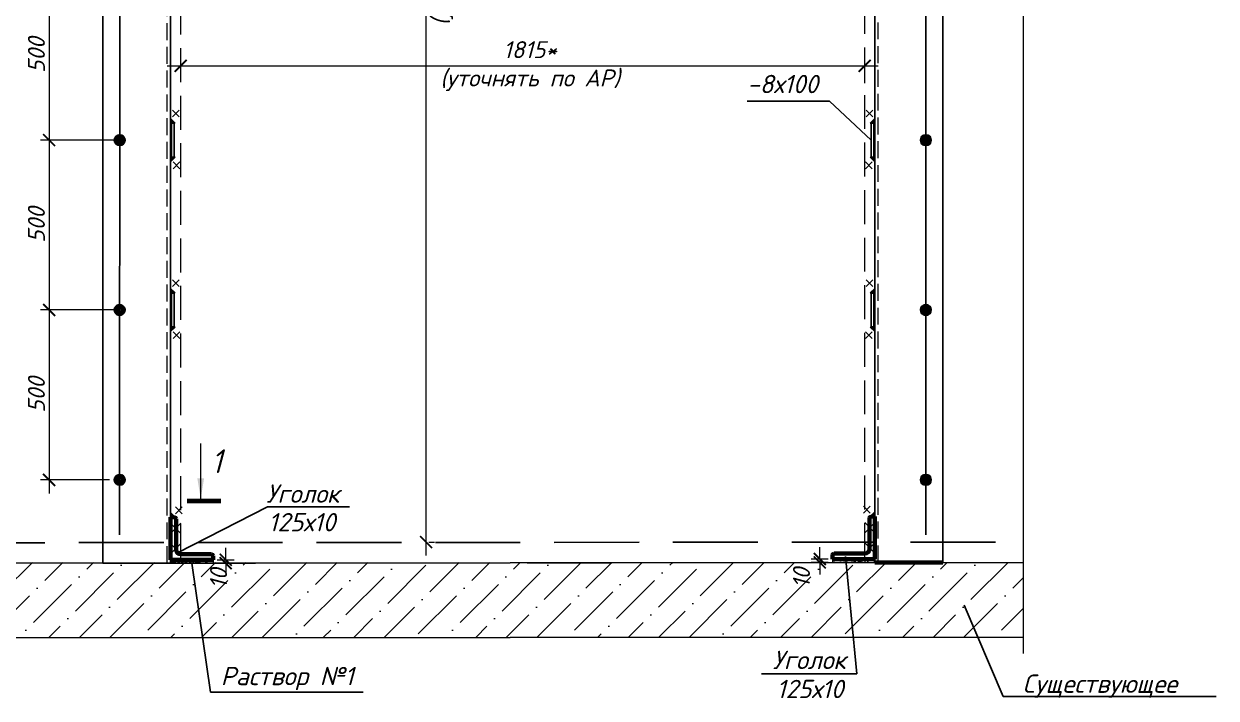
# Model space of a CAD drawing. Header units: millimetres. Extents: x 749182 to 2267578, y 70462 to 311449.
# Drawn here: x 2194473 to 2197985, y 196241 to 198227 of the extents above; entities that cross this region are included whole.
import ezdxf

# ---------------------------------------------------------------- set-up
doc = ezdxf.new("R2010")
doc.units = ezdxf.units.MM
for name, pattern in [('GOST2.303 4', [7, 5, -2, 0]), ('ГОСТ 2.303 4', [7, 5, -2, 0]), ('осеваяX2', [4, 2.5, -0.5, 0.5, -0.5])]:
    doc.linetypes.add(name, pattern=pattern)
doc.layers.get('Defpoints').update_dxf_attribs({"color": 255})
for name, color, linetype, lineweight in [('1Стены', 252, 'Continuous', 25), ('монолит', 176, 'Continuous', 50), ('Оси', 165, 'осеваяX2', 13), ('Размер', 7, 'Continuous', 13), ('сварка', 156, 'Continuous', 9), ('штрих', 8, 'Continuous', 5), ('штриховка кирпич', 42, 'Continuous', 5)]:
    doc.layers.add(name, color=color, linetype=linetype, lineweight=lineweight)
doc.layers.add('CS_UNPLOTTED', color=254, linetype='Continuous', plot=False)
doc.layers.add('металл', color=124, linetype='Continuous')
doc.layers.add('Текст', color=7, linetype='Continuous')
doc.styles.add('GOST 2.304_new', font='isocpeur.ttf', dxfattribs={"width": 0.9, "oblique": 15})
doc.styles.add('М2', font='isocpeui.ttf')
doc.dimstyles.new('SPDS', dxfattribs={"dimscale": 25, "dimtxt": 2.5, "dimasz": 1.77, "dimexe": 1.25, "dimexo": 0.625, "dimtad": 1, "dimdec": 0, "dimrnd": 0.001, "dimtxsty": 'GOST 2.304_new', "dimblk": 'ARCHTICK', "dimcen": 2.5, "dimdle": 2, "dimclrt": 256, "dimazin": 2, "dimtfac": 0.75, "dimtdec": 0, "dimtmove": 1, "dimatfit": 3, "dimfxl": 0, "dimtolj": 1, "dimlwd": 9, "dimlwe": 9, "dimarcsym": 0})
doc.dimstyles.new('SPDS 1_20', dxfattribs={"dimscale": 20, "dimtxt": 2.5, "dimasz": 1.77, "dimexe": 1.25, "dimexo": 0.625, "dimtad": 1, "dimdec": 0, "dimrnd": 0.001, "dimtxsty": 'М2', "dimblk": 'ARCHTICK', "dimcen": 2.5, "dimdle": 2, "dimclrt": 256, "dimadec": 0, "dimazin": 2, "dimtfac": 0.75, "dimtdec": 0, "dimtmove": 1, "dimatfit": 3, "dimfxl": 0, "dimtolj": 1, "dimlwd": 9, "dimlwe": 9, "dimarcsym": 0})

# ---------------------------------------------------------------- blocks, each defined once
blk = doc.blocks.new('свар')
at = {"layer": 'сварка', "color": 0, "linetype": 'Continuous', "ltscale": 10}
for p, q in [((10, 10), (-10, -10)), ((-10, 10), (10, -10))]:
    blk.add_line(p, q, dxfattribs=at)
blk = doc.blocks.new('_ArchTick')
at = {"color": 0, "linetype": 'ByBlock', "const_width": 0.15}
blk.add_lwpolyline([(-0.5, -0.5), (0.5, 0.5)], dxfattribs=at)
blk = doc.blocks.new('*D1381')
at = {"color": 0, "lineweight": 9, "ltscale": 20, "transparency": 16777216}
for p, q in [((2195067.6, 196649), (2195067.6, 196684.4)), ((2195042.7, 196649), (2195092.6, 196649)), ((2195067.6, 196649), (2195067.6, 196639)), ((2195042.7, 196639), (2195092.6, 196639)), ((2195067.6, 196639), (2195067.6, 196603.6))]:
    blk.add_line(p, q, dxfattribs=at)
at = {"layer": 'Defpoints', "color": 0, "lineweight": 20, "ltscale": 20, "transparency": 16777216}
for p in [(2195030.2, 196649), (2195030.2, 196639), (2195067.6, 196639)]:
    blk.add_point(p, dxfattribs=at)
at = {"color": 0, "lineweight": 9, "ltscale": 20, "transparency": 16777216, "xscale": 35.4, "yscale": 35.4, "zscale": 35.4}
for p, rotation in [((2195067.6, 196649), 270), ((2195067.6, 196639), 90)]:
    blk.add_blockref('_ArchTick', p, dxfattribs=dict(at, rotation=rotation))
at = {"ltscale": 20, "transparency": 16777216, "insert": (2195046.5, 196593.3), "char_height": 50, "attachment_point": 5, "rotation": 90, "style": 'М2'}
blk.add_mtext('\\A1;10', dxfattribs=at)
blk = doc.blocks.new('м16')
at = {"layer": 'металл', "lineweight": 30, "ltscale": 20}
for p, q in [((-11, 6.4), (0, 12.7)), ((-11, -6.4), (-11, 6.4)), ((0, 12.7), (11, 6.4)), ((11, 6.4), (11, -6.4)), ((0, -12.7), (-11, -6.4)), ((11, -6.4), (0, -12.7))]:
    blk.add_line(p, q, dxfattribs=at)
blk.add_circle((0, 0), 15, dxfattribs=at)
for radius, start, end in [(10.4, 0, 180), (10.4, 180, 0), (6.92, 0, 180), (6.92, 180, 0)]:
    blk.add_arc((0, 0), radius, start, end, dxfattribs=at)
at = {"layer": 'металл', "linetype": 'Continuous', "lineweight": 25, "ltscale": 20}
blk.add_arc((0, 0), 8, 255, 165, dxfattribs=at)
at = {"layer": 'Оси', "ltscale": 20}
for p, q in [((17, 0), (-17.3, 0)), ((0, 17.3), (0, -17.3))]:
    blk.add_line(p, q, dxfattribs=at)
blk = doc.blocks.new('*D1382')
at = {"color": 0, "lineweight": 9, "ltscale": 20, "transparency": 16777216}
for p, q in [((2196817.6, 196651), (2196817.6, 196686.4)), ((2196842.5, 196651), (2196792.6, 196651)), ((2196817.6, 196651), (2196817.6, 196641)), ((2196842.5, 196641), (2196792.6, 196641)), ((2196817.6, 196641), (2196817.6, 196605.6))]:
    blk.add_line(p, q, dxfattribs=at)
at = {"layer": 'Defpoints', "color": 0, "lineweight": 20, "ltscale": 20, "transparency": 16777216}
for p in [(2196855, 196651), (2196817.6, 196641), (2196855, 196641)]:
    blk.add_point(p, dxfattribs=at)
at = {"color": 0, "lineweight": 9, "ltscale": 20, "transparency": 16777216, "xscale": 35.4, "yscale": 35.4, "zscale": 35.4}
for p, rotation in [((2196817.6, 196651), 270), ((2196817.6, 196641), 90)]:
    blk.add_blockref('_ArchTick', p, dxfattribs=dict(at, rotation=rotation))
at = {"ltscale": 20, "transparency": 16777216, "insert": (2196763.7, 196595.3), "char_height": 50, "attachment_point": 5, "rotation": 90, "style": 'М2'}
blk.add_mtext('\\A1;10', dxfattribs=at)
blk = doc.blocks.new('*D1393')
at = {"color": 0, "lineweight": 9, "ltscale": 20, "transparency": 16777216}
for p, q in [((2194935.2, 198067.7), (2194935.2, 198128)), ((2196950, 198052.4), (2196950, 198128)), ((2194895.2, 198103), (2196990, 198103))]:
    blk.add_line(p, q, dxfattribs=at)
at = {"layer": 'Defpoints', "color": 0, "lineweight": 20, "ltscale": 20, "transparency": 16777216}
for p in [(2196950, 198103), (2194935.2, 198055.2), (2196950, 198039.9)]:
    blk.add_point(p, dxfattribs=at)
at = {"color": 0, "lineweight": 9, "ltscale": 20, "transparency": 16777216, "xscale": 35.4, "yscale": 35.4, "zscale": 35.4, "rotation": 180}
blk.add_blockref('_ArchTick', (2194935.2, 198103), dxfattribs=at)
at = {"color": 0, "lineweight": 9, "ltscale": 20, "transparency": 16777216, "xscale": 35.4, "yscale": 35.4, "zscale": 35.4}
blk.add_blockref('_ArchTick', (2196950, 198103), dxfattribs=at)
at = {"ltscale": 20, "transparency": 16777216, "insert": (2195964.1, 198102.1), "char_height": 50, "width": 743.323, "attachment_point": 5, "style": 'М2'}
blk.add_mtext('\\A1;1815*\\P(уточнять по АР)', dxfattribs=at)
blk = doc.blocks.new('*D1394')
at = {"layer": 'Defpoints', "color": 0, "lineweight": 20, "ltscale": 20, "transparency": 16777216}
for p in [(2195653.6, 200001), (2195657.9, 200001), (2195653.6, 196701)]:
    blk.add_point(p, dxfattribs=at)
at = {"layer": 'Размер', "color": 0, "lineweight": 9, "ltscale": 20, "transparency": 16777216}
for p, q in [((2195657.9, 196661), (2195657.9, 200041)), ((2195666.1, 200001), (2195682.9, 200001)), ((2195666.1, 196701), (2195682.9, 196701))]:
    blk.add_line(p, q, dxfattribs=at)
at = {"layer": 'Размер', "color": 0, "lineweight": 9, "ltscale": 20, "transparency": 16777216, "xscale": 35.4, "yscale": 35.4, "zscale": 35.4}
for p, rotation in [((2195657.9, 200001), 90), ((2195657.9, 196701), 270)]:
    blk.add_blockref('_ArchTick', p, dxfattribs=dict(at, rotation=rotation))
at = {"layer": 'Размер', "ltscale": 20, "transparency": 16777216, "insert": (2195663.7, 198486.8), "char_height": 50, "width": 670.583, "attachment_point": 5, "rotation": 90, "style": 'М2'}
blk.add_mtext('\\A1;3300{\\C4; } \\P(уточнять по АР)', dxfattribs=at)
blk = doc.blocks.new('*D1389')
at = {"color": 0, "lineweight": 9, "ltscale": 20, "transparency": 16777216}
for p, q in [((2194547.5, 198424.2), (2194547.5, 197844.3)), ((2194752.7, 198384.2), (2194522.5, 198384.2)), ((2194752.7, 197884.3), (2194522.5, 197884.3))]:
    blk.add_line(p, q, dxfattribs=at)
at = {"layer": 'Defpoints', "color": 0, "lineweight": 20, "ltscale": 20, "transparency": 16777216}
for p in [(2194765.2, 198384.2), (2194547.5, 197884.3), (2194765.2, 197884.3)]:
    blk.add_point(p, dxfattribs=at)
at = {"color": 0, "lineweight": 9, "ltscale": 20, "transparency": 16777216, "xscale": 35.4, "yscale": 35.4, "zscale": 35.4}
for p, rotation in [((2194547.5, 198384.2), 90), ((2194547.5, 197884.3), 270)]:
    blk.add_blockref('_ArchTick', p, dxfattribs=dict(at, rotation=rotation))
at = {"ltscale": 20, "transparency": 16777216, "insert": (2194510, 198134.3), "char_height": 50, "attachment_point": 5, "rotation": 90, "style": 'М2'}
blk.add_mtext('\\A1;500', dxfattribs=at)
blk = doc.blocks.new('*D1390')
at = {"color": 0, "lineweight": 9, "ltscale": 20, "transparency": 16777216}
for p, q in [((2194547.5, 197924.3), (2194547.5, 197344.2)), ((2194752.7, 197884.3), (2194522.5, 197884.3)), ((2194725.4, 197384.2), (2194522.5, 197384.2))]:
    blk.add_line(p, q, dxfattribs=at)
at = {"layer": 'Defpoints', "color": 0, "lineweight": 20, "ltscale": 20, "transparency": 16777216}
for p in [(2194765.2, 197884.3), (2194547.5, 197384.2), (2194737.9, 197384.2)]:
    blk.add_point(p, dxfattribs=at)
at = {"color": 0, "lineweight": 9, "ltscale": 20, "transparency": 16777216, "xscale": 35.4, "yscale": 35.4, "zscale": 35.4}
for p, rotation in [((2194547.5, 197884.3), 90), ((2194547.5, 197384.2), 270)]:
    blk.add_blockref('_ArchTick', p, dxfattribs=dict(at, rotation=rotation))
at = {"ltscale": 20, "transparency": 16777216, "insert": (2194510, 197634.3), "char_height": 50, "attachment_point": 5, "rotation": 90, "style": 'М2'}
blk.add_mtext('\\A1;500', dxfattribs=at)
blk = doc.blocks.new('*D1398')
at = {"color": 0, "lineweight": 9, "ltscale": 20, "transparency": 16777216}
for p, q in [((2194547.5, 197424.2), (2194547.5, 196844)), ((2194752.7, 197384.2), (2194522.5, 197384.2)), ((2194725.4, 196884), (2194522.5, 196884))]:
    blk.add_line(p, q, dxfattribs=at)
at = {"layer": 'Defpoints', "color": 0, "lineweight": 20, "ltscale": 20, "transparency": 16777216}
for p in [(2194765.2, 197384.2), (2194547.5, 196884), (2194737.9, 196884)]:
    blk.add_point(p, dxfattribs=at)
at = {"color": 0, "lineweight": 9, "ltscale": 20, "transparency": 16777216, "xscale": 35.4, "yscale": 35.4, "zscale": 35.4}
for p, rotation in [((2194547.5, 197384.2), 90), ((2194547.5, 196884), 270)]:
    blk.add_blockref('_ArchTick', p, dxfattribs=dict(at, rotation=rotation))
at = {"ltscale": 20, "transparency": 16777216, "insert": (2194510, 197134.1), "char_height": 50, "attachment_point": 5, "rotation": 90, "style": 'М2'}
blk.add_mtext('\\A1;500', dxfattribs=at)

msp = doc.modelspace()

# ---------------------------------------------------------------- hatches: boundary and pattern name
at = {"layer": 'Размер', "ltscale": 20}
h = msp.add_hatch(dxfattribs=at)
h.set_pattern_fill('AR-SAND', color=256, scale=0.3)
h.set_pattern_definition([(37.5, (1420887.199, 549401.255), (-0.48000939, 14.68239712), [0, -11.5824, 0, -12.954, 0, -12.3825]), (7.5, (1420887.2, 549401.255), (13.4856985, 21.504753), [0, -6.2484, 0, -10.4394, 0, -4.0005]), (327.5, (1420877.826, 549401.255), (23.7297711, 0.04311554), [0, -3.81, 0, -13.716, 0, -17.907]), (317.5, (1420877.826, 549401.255), (22.90669357, 6.6878797), [0, -1.905, 0, -8.9916, 0, -10.287])])
h.paths.add_polyline_path([(2195030.2001, 196649.0022), (2194935.2001, 196649.0022), (2194935.2001, 196639.0022), (2195030.2001, 196639.0022)])
h.paths.add_polyline_path([(2194935.2001, 196649.0022), (2194905.2001, 196649.0022), (2194905.2001, 196639.0022), (2194935.2001, 196639.0022)])
h = msp.add_hatch(dxfattribs=at)
h.set_pattern_fill('AR-SAND', color=256, scale=0.3)
h.set_pattern_definition([(37.5, (1420502.026, 549403.26), (-0.48000939, 14.68239712), [0, -11.5824, 0, -12.954, 0, -12.3825]), (7.5, (1420502.026, 549403.26), (13.4856985, 21.504753), [0, -6.2484, 0, -10.4394, 0, -4.0005]), (327.5, (1420492.653, 549403.26), (23.7297711, 0.04311554), [0, -3.81, 0, -13.716, 0, -17.907]), (317.5, (1420492.653, 549403.26), (22.90669357, 6.6878797), [0, -1.905, 0, -8.9916, 0, -10.287])])
h.paths.add_polyline_path([(2196855.0564, 196651.0073), (2196950.0564, 196651.0073), (2196950.0564, 196641.0073), (2196855.0564, 196641.0073)])
h.paths.add_polyline_path([(2196950.0564, 196651.0073), (2196980.0564, 196651.0073), (2196980.0564, 196641.0073), (2196950.0564, 196641.0073)])
at = {"layer": 'сварка', "linetype": 'Continuous', "ltscale": 5}
for points in [[(2194905.2099, 197934.2726), (2194905.2099, 197947.916), (2194918.8533, 197934.2726)], [(2196980.0465, 197934.2726), (2196980.0465, 197947.916), (2196966.4031, 197934.2726)], [(2194905.2099, 197834.077), (2194905.2099, 197820.4336), (2194918.8533, 197834.077)], [(2196980.0465, 197834.077), (2196980.0465, 197820.4336), (2196966.4031, 197834.077)], [(2194905.2099, 197434.2726), (2194905.2099, 197447.916), (2194918.8533, 197434.2726)], [(2196980.0465, 197434.2726), (2196980.0465, 197447.916), (2196966.4031, 197434.2726)], [(2194905.2099, 197334.077), (2194905.2099, 197320.4336), (2194918.8533, 197334.077)], [(2196980.0465, 197334.077), (2196980.0465, 197320.4336), (2196966.4031, 197334.077)], [(2194905.2099, 196774.0022), (2194905.2099, 196787.6457), (2194918.8533, 196774.0022)], [(2196980.0465, 196776.0073), (2196980.0465, 196789.6508), (2196966.4031, 196776.0073)]]:
    msp.add_hatch(color=0, dxfattribs=at).paths.add_polyline_path(points, flags=0)
at = {"layer": 'штрих', "ltscale": 15}
h = msp.add_hatch(dxfattribs=at)
h.set_pattern_fill('ANSI36', color=256, scale=20)
h.set_pattern_definition([(45, (-39664661.56, -1374485.72), (33.67596045, 123.47852166), [158.75, -31.75, 0, -31.75])])
h.paths.add_polyline_path([(2194285.1565, 196641.0073), (2194285.1565, 196421.0073), (2197416.2231, 196421.0073), (2197416.2231, 196641.0073)])

# ---------------------------------------------------------------- linework, layer by layer
at = {"ltscale": 100}
for p, q in [((2196603.7317, 197998.8802), (2196846.3353, 197998.8802)), ((2196846.3353, 197998.8802), (2196969.0375, 197884.1748)), ((2195190.2601, 196804.3751), (2194925.3104, 196669.1027)), ((2195432.5026, 196804.3751), (2195190.2601, 196804.3751)), ((2196926.5022, 196313.3457), (2196893.3411, 196658.468)), ((2197357.6524, 196246.0506), (2197242.5999, 196515.4634)), ((2196645.6215, 196313.3457), (2196926.5022, 196313.3457)), ((2197985.1565, 196246.0506), (2197357.6524, 196246.0506))]:
    msp.add_line(p, q, dxfattribs=at)
at = {"layer": '1Стены', "color": 0, "linetype": 'ГОСТ 2.303 4', "lineweight": 13, "ltscale": 10}
for p, q in [((2194895.2099, 196639.0022), (2194895.2099, 200029.0022)), ((2196990.0465, 196641.0073), (2196990.0465, 200031.0073))]:
    msp.add_line(p, q, dxfattribs=at)
at = {"layer": '1Стены', "color": 0, "linetype": 'ГОСТ 2.303 4', "lineweight": 13, "ltscale": 20}
for p, q in [((2194935.2099, 196655.0022), (2194935.2099, 199999.0022)), ((2196950.0465, 196657.0073), (2196950.0465, 200001.0073))]:
    msp.add_line(p, q, dxfattribs=at)
at = {"layer": '1Стены', "color": 0, "linetype": 'GOST2.303 4', "ltscale": 50}
msp.add_line((2194285.1565, 196699.0022), (2197416.2231, 196701.0073), dxfattribs=at)
at = {"layer": '1Стены', "color": 0, "linetype": 'ГОСТ 2.303 4', "lineweight": 13, "ltscale": 50}
msp.add_line((2194905.2099, 196639.0022), (2196980.0367, 196641.0073), dxfattribs=at)
at = {"layer": 'CS_UNPLOTTED', "ltscale": 20}
for p, q in [((2194755.5196, 200177.2865), (2194755.2099, 196722.2658)), ((2197129.7369, 200177.2865), (2197130.0465, 196722.2658))]:
    msp.add_line(p, q, dxfattribs=at)
at = {"layer": 'металл', "color": 0, "ltscale": 20}
for p, q in [((2194705.2099, 196639.0022), (2194705.2099, 200229.0022)), ((2197180.0465, 196641.0073), (2197180.0465, 200231.0073)), ((2194905.2099, 196639.0022), (2194905.2099, 200029.0022)), ((2196980.0465, 196641.0073), (2196980.0465, 200031.0073)), ((2194905.2001, 196639.0022), (2194705.2099, 196639.0022))]:
    msp.add_line(p, q, dxfattribs=at)
at = {"layer": 'металл', "color": 0, "linetype": 'Continuous', "lineweight": 60, "ltscale": 20, "extrusion": (0, 0, -1)}
for p, q in [((2194905.2099, 196774.0022), (2194905.2099, 196649.0022)), ((2194916.6099, 196774.0022), (2194905.2099, 196774.0022)), ((2194921.2099, 196679.0022), (2194921.2099, 196769.4022)), ((2194905.2099, 196649.0022), (2195030.2099, 196649.0022)), ((2195025.6099, 196665.0022), (2194935.2099, 196665.0022)), ((2195030.2099, 196649.0022), (2195030.2099, 196660.4022)), ((2196980.0465, 196651.0073), (2196855.0465, 196651.0073))]:
    msp.add_line(p, q, dxfattribs=at)
at = {"layer": 'металл', "color": 0, "linetype": 'Continuous', "lineweight": 60, "ltscale": 20}
for p, q in [((2196964.0465, 196681.0073), (2196964.0465, 196771.4073)), ((2196968.6465, 196776.0073), (2196980.0465, 196776.0073)), ((2196980.0465, 196776.0073), (2196980.0465, 196651.0073)), ((2196855.0465, 196662.4073), (2196855.0465, 196651.0073)), ((2196859.6465, 196667.0073), (2196950.0465, 196667.0073)), ((2197180.0465, 196641.0073), (2196980.0564, 196641.0073))]:
    msp.add_line(p, q, dxfattribs=at)
at = {"layer": 'металл', "color": 0, "ltscale": 20}
for points in [[(2194908.219, 197934.1748), (2194916.219, 197934.1748), (2194916.219, 197834.1748), (2194908.219, 197834.1748)], [(2196977.0375, 197934.1748), (2196969.0375, 197934.1748), (2196969.0375, 197834.1748), (2196977.0375, 197834.1748)], [(2194908.219, 197434.1748), (2194916.219, 197434.1748), (2194916.219, 197334.1748), (2194908.219, 197334.1748)], [(2196977.0375, 197434.1748), (2196969.0375, 197434.1748), (2196969.0375, 197334.1748), (2196977.0375, 197334.1748)]]:
    msp.add_lwpolyline(points, close=True, dxfattribs=at)
at = {"layer": 'металл', "color": 0, "linetype": 'Continuous', "lineweight": 60, "ltscale": 20, "extrusion": (0, 0, -1)}
for centre, radius, start, end in [((-2194916.6099, 196769.4022), 4.6, 90, 180), ((-2194935.2099, 196679.0022), 14, 270, 0), ((-2195025.6099, 196660.4022), 4.6, 90, 180)]:
    msp.add_arc(centre, radius, start, end, dxfattribs=at)
at = {"layer": 'металл', "color": 0, "linetype": 'Continuous', "lineweight": 60, "ltscale": 20}
for centre, radius, start, end in [((2196968.6465, 196771.4073), 4.6, 90, 180), ((2196950.0465, 196681.0073), 14, 270, 0), ((2196859.6465, 196662.4073), 4.6, 90, 180)]:
    msp.add_arc(centre, radius, start, end, dxfattribs=at)
at = {"layer": 'монолит', "color": 0, "lineweight": 25, "ltscale": 100}
for p, q in [((2194285.1565, 196639.0022), (2197416.2231, 196641.0073)), ((2194285.1565, 196419.0022), (2197416.2231, 196421.0073))]:
    msp.add_line(p, q, dxfattribs=at)
at = {"layer": 'Размер', "linetype": 'Continuous', "ltscale": 20}
msp.add_line((2194993.9903, 196828.7492), (2194993.9903, 196990.9471), dxfattribs=at)
at = {"layer": 'Размер', "color": 0, "linetype": 'Continuous', "ltscale": 20, "const_width": 14}
msp.add_lwpolyline([(2195053.9903, 196821.7492), (2194953.9903, 196821.7492)], dxfattribs=at)
at = {"layer": 'Размер', "color": 0, "ltscale": 20}
for points in [[(2194905.2001, 196649.0022), (2195030.2001, 196649.0022), (2195030.2001, 196639.0022), (2194905.2001, 196639.0022)], [(2196980.0564, 196651.0073), (2196855.0564, 196651.0073), (2196855.0564, 196641.0073), (2196980.0564, 196641.0073)]]:
    msp.add_lwpolyline(points, close=True, dxfattribs=at)
at = {"layer": 'Размер', "linetype": 'Continuous', "ltscale": 20}
msp.add_solid([(2194993.9903, 196828.7492), (2194983.9347, 196888.8392), (2195004.0459, 196888.8392)], dxfattribs=at)
at = {"layer": 'сварка', "color": 0, "linetype": 'Continuous', "ltscale": 5}
for p, q in [((2194905.2099, 197934.2726), (2194905.2099, 197947.916)), ((2194905.2099, 197947.916), (2194918.8533, 197934.2726)), ((2196980.0465, 197947.916), (2196966.4031, 197934.2726)), ((2196980.0465, 197934.2726), (2196980.0465, 197947.916)), ((2194918.8533, 197934.2726), (2194905.2099, 197934.2726)), ((2196966.4031, 197934.2726), (2196980.0465, 197934.2726)), ((2194905.2099, 197834.077), (2194905.2099, 197820.4336)), ((2194905.2099, 197820.4336), (2194918.8533, 197834.077)), ((2194918.8533, 197834.077), (2194905.2099, 197834.077)), ((2196980.0465, 197820.4336), (2196966.4031, 197834.077)), ((2196966.4031, 197834.077), (2196980.0465, 197834.077)), ((2196980.0465, 197834.077), (2196980.0465, 197820.4336)), ((2194905.2099, 197434.2726), (2194905.2099, 197447.916)), ((2194905.2099, 197447.916), (2194918.8533, 197434.2726)), ((2194918.8533, 197434.2726), (2194905.2099, 197434.2726)), ((2196980.0465, 197447.916), (2196966.4031, 197434.2726)), ((2196966.4031, 197434.2726), (2196980.0465, 197434.2726)), ((2196980.0465, 197434.2726), (2196980.0465, 197447.916)), ((2194905.2099, 197334.077), (2194905.2099, 197320.4336)), ((2194905.2099, 197320.4336), (2194918.8533, 197334.077)), ((2194918.8533, 197334.077), (2194905.2099, 197334.077)), ((2196980.0465, 197320.4336), (2196966.4031, 197334.077)), ((2196966.4031, 197334.077), (2196980.0465, 197334.077)), ((2196980.0465, 197334.077), (2196980.0465, 197320.4336)), ((2194905.2099, 196774.0022), (2194905.2099, 196787.6457)), ((2194905.2099, 196787.6457), (2194918.8533, 196774.0022)), ((2196980.0465, 196789.6508), (2196966.4031, 196776.0073)), ((2196980.0465, 196776.0073), (2196980.0465, 196789.6508)), ((2194918.8533, 196774.0022), (2194905.2099, 196774.0022)), ((2196966.4031, 196776.0073), (2196980.0465, 196776.0073))]:
    msp.add_line(p, q, dxfattribs=at)
at = {"layer": 'сварка', "color": 0, "linetype": 'Continuous', "ltscale": 15}
for p, q in [((2194905.2001, 196774.0022), (2194905.2001, 196649.0022)), ((2194905.2001, 196756.5022), (2194935.2001, 196726.5022)), ((2194905.2001, 196726.5022), (2194935.2001, 196756.5022)), ((2196980.0564, 196758.5073), (2196950.0564, 196728.5073)), ((2196980.0564, 196728.5073), (2196950.0564, 196758.5073)), ((2196980.0564, 196776.0073), (2196980.0564, 196651.0073)), ((2194905.2001, 196696.5022), (2194935.2001, 196666.5022)), ((2194905.2001, 196666.5022), (2194935.2001, 196696.5022)), ((2196980.0564, 196698.5073), (2196950.0564, 196668.5073)), ((2196980.0564, 196668.5073), (2196950.0564, 196698.5073))]:
    msp.add_line(p, q, dxfattribs=at)
at = {"layer": 'Текст', "ltscale": 20}
for p in [(2194967.7001, 196639.0022), (2195472.7533, 196259.4845)]:
    msp.add_line(p, (2195022.9598, 196259.4845), dxfattribs=at)
at = {"layer": 'штриховка кирпич', "color": 0, "linetype": 'Continuous', "ltscale": 15}
msp.add_lwpolyline([(2197416.5369, 200659.3957), (2197416.2231, 198979.7824), (2197472.4731, 198966.6574), (2197368.6213, 198946.9662), (2197416.2231, 198927.2824), (2197416.2231, 196372.9433)], dxfattribs=at)

# ---------------------------------------------------------------- block references
at = {"layer": 'Размер', "color": 0, "xscale": -1, "rotation": 89.99999999762781}
for p in [(2194920.9653, 197962.9052), (2194922.9689, 197810.0311), (2194920.9653, 197462.9052), (2194922.9689, 197310.0311), (2194929.3842, 196794.2158)]:
    msp.add_blockref('свар', p, dxfattribs=at)
at = {"layer": 'Размер', "color": 0, "rotation": 270.0000000023722}
for p in [(2196964.2912, 197962.9052), (2196962.2875, 197810.0311), (2196964.2912, 197462.9052), (2196962.2875, 197310.0311), (2196955.8722, 196796.2209)]:
    msp.add_blockref('свар', p, dxfattribs=at)
at = {"layer": 'Размер', "xscale": -1, "rotation": 89.99999999988889}
for p in [(2194755.2099, 197884.1748), (2194755.2099, 197384.1748), (2194755.2099, 196884.0022)]:
    msp.add_blockref('м16', p, dxfattribs=at)
at = {"layer": 'Размер', "rotation": 270.0000000001111}
for p in [(2197130.0465, 197884.1748), (2197130.0465, 197384.1748), (2197130.0465, 196884.0022)]:
    msp.add_blockref('м16', p, dxfattribs=at)

# ---------------------------------------------------------------- texts
at = {"layer": 'Размер', "linetype": 'Continuous', "ltscale": 20, "style": 'GOST 2.304_new', "oblique": 15, "width": 0.9}
msp.add_text('1', height=70, dxfattribs=at).set_placement((2195024.912, 196903.8726))
at = {"layer": 'Текст', "ltscale": 20, "style": 'М2'}
for s, p in [('-8х100', (2196603.7317, 198022.409)), ('Уголок', (2195187.3444, 196816.609)), ('125х10', (2195193.1151, 196732.4689)), ('Уголок', (2196679.0969, 196326.9545)), ('Раствор №1', (2195052.9598, 196279.4845)), ('125х10', (2196689.806, 196241.4621)), ('Существующее ', (2197415.1241, 196257.0738))]:
    msp.add_text(s, height=54, dxfattribs=at).set_placement(p)

# ---------------------------------------------------------------- dimensions: what is measured, and where the dimension line sits
at = {"ltscale": 20}
for base, p1, p2, picture, middle in [((2194547.505, 197884.3474), (2194765.2099, 198384.1748), (2194765.2099, 197884.3474), '*D1389', (2194510.005, 198134.2611)), ((2194547.505, 197384.1748), (2194765.2099, 197884.3474), (2194737.9242, 197384.1748), '*D1390', (2194510.005, 197634.2611)), ((2194547.505, 196884.0022), (2194765.2099, 197384.1748), (2194737.9242, 196884.0022), '*D1398', (2194510.005, 197134.0885))]:
    dim = msp.add_linear_dim(base=base, p1=p1, p2=p2, angle=90, dimstyle='SPDS', override={"dimscale": 20, "dimtxsty": 'М2', "dimfxl": 1.25, "dimtfill": 0, "dimarcsym": 1}, dxfattribs=at)
    dim.commit()
    dim.dimension.update_dxf_attribs({"geometry": picture, "text_midpoint": middle})
dim = msp.add_linear_dim(base=(2196950.0465, 198102.9656), p1=(2194935.2099, 198055.1808), p2=(2196950.0465, 198039.9131), text='1815*\\P(уточнять по АР)', dimstyle='SPDS', override={"dimscale": 20, "dimtxsty": 'М2', "dimfxl": 1.25, "dimtfill": 0, "dimarcsym": 1}, dxfattribs=at)
dim.commit()
dim.dimension.update_dxf_attribs({"geometry": '*D1393', "text_midpoint": (2195964.1463, 198012.9749), "dimtype": 160})
for base, p1, p2, picture, middle in [((2195067.6148, 196639.0022), (2195030.2099, 196649.0022), (2195030.2099, 196639.0022), '*D1381', (2195084.0138, 196593.3397)), ((2196817.6417, 196641.0073), (2196855.0465, 196651.0073), (2196855.0465, 196641.0073), '*D1382', (2196801.2426, 196595.3448))]:
    dim = msp.add_linear_dim(base=base, p1=p1, p2=p2, angle=90, dimstyle='SPDS', override={"dimscale": 20, "dimtxsty": 'М2', "dimfxl": 1.25, "dimtfill": 0, "dimarcsym": 1}, dxfattribs=at)
    dim.commit()
    dim.dimension.update_dxf_attribs({"geometry": picture, "text_midpoint": middle, "dimtype": 160})
at = {"layer": 'Размер', "ltscale": 20}
dim = msp.add_linear_dim(base=(2195657.9113, 200001.0073), p1=(2195653.6448, 196701.0073), p2=(2195653.6448, 200001.0073), angle=90, text='3300{\\C4; } \\P(уточнять по АР)', dimstyle='SPDS 1_20', override={"dimtxsty": 'М2'}, dxfattribs=at)
dim.commit()
dim.dimension.update_dxf_attribs({"geometry": '*D1394', "text_midpoint": (2195752.8407, 198486.7611), "dimtype": 160})

doc.saveas('drawing.dxf')
